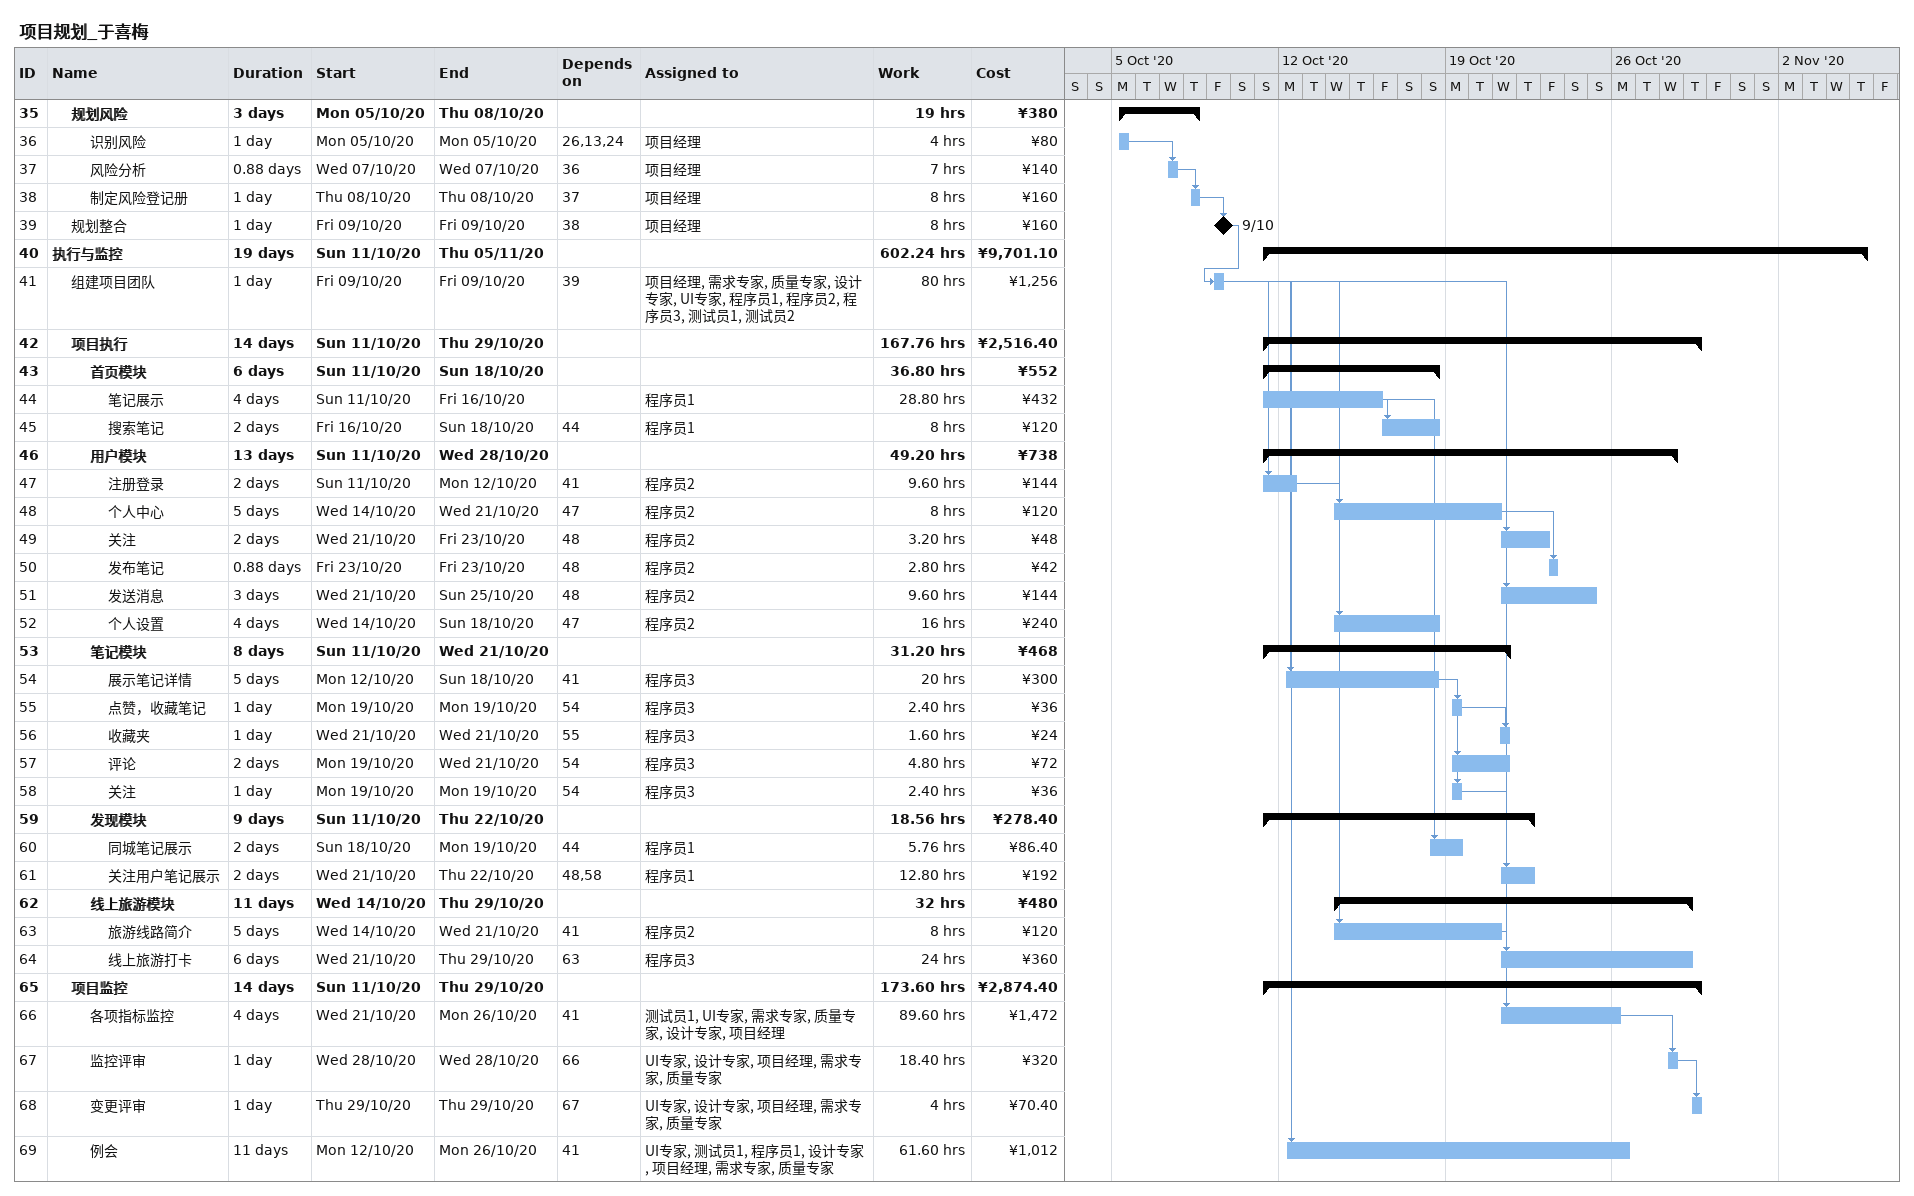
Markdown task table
项目规划_于喜梅

| ID | Level | Task | Duration | Start | Finish | Predecessors | Resources | Work (h) | Cost (¥) |
|---|---|---|---|---|---|---|---|---|---|
| 35 | 2 | **规划风险** | 3d | 2020-10-05 | 2020-10-08 |  |  | 19 | 380 |
| 36 | 3 | 识别风险 | 1d | 2020-10-05 | 2020-10-05 | 26, 13, 24 | 项目经理 | 4 | 80 |
| 37 | 3 | 风险分析 | 0.88d | 2020-10-07 | 2020-10-07 | 36 | 项目经理 | 7 | 140 |
| 38 | 3 | 制定风险登记册 | 1d | 2020-10-08 | 2020-10-08 | 37 | 项目经理 | 8 | 160 |
| 39 | 2 | 规划整合 | 1d | 2020-10-09 | 2020-10-09 | 38 | 项目经理 | 8 | 160 |
| 40 | 1 | **执行与监控** | 19d | 2020-10-11 | 2020-11-05 |  |  | 602.24 | 9701.10 |
| 41 | 2 | 组建项目团队 | 1d | 2020-10-09 | 2020-10-09 | 39 | 项目经理, 需求专家, 质量专家, 设计专家, UI专家, 程序员1, 程序员2, 程序员3, 测试员1, 测试员2 | 80 | 1256 |
| 42 | 2 | **项目执行** | 14d | 2020-10-11 | 2020-10-29 |  |  | 167.76 | 2516.40 |
| 43 | 3 | **首页模块** | 6d | 2020-10-11 | 2020-10-18 |  |  | 36.80 | 552 |
| 44 | 4 | 笔记展示 | 4d | 2020-10-11 | 2020-10-16 |  | 程序员1 | 28.80 | 432 |
| 45 | 4 | 搜索笔记 | 2d | 2020-10-16 | 2020-10-18 | 44 | 程序员1 | 8 | 120 |
| 46 | 3 | **用户模块** | 13d | 2020-10-11 | 2020-10-28 |  |  | 49.20 | 738 |
| 47 | 4 | 注册登录 | 2d | 2020-10-11 | 2020-10-12 | 41 | 程序员2 | 9.60 | 144 |
| 48 | 4 | 个人中心 | 5d | 2020-10-14 | 2020-10-21 | 47 | 程序员2 | 8 | 120 |
| 49 | 4 | 关注 | 2d | 2020-10-21 | 2020-10-23 | 48 | 程序员2 | 3.20 | 48 |
| 50 | 4 | 发布笔记 | 0.88d | 2020-10-23 | 2020-10-23 | 48 | 程序员2 | 2.80 | 42 |
| 51 | 4 | 发送消息 | 3d | 2020-10-21 | 2020-10-25 | 48 | 程序员2 | 9.60 | 144 |
| 52 | 4 | 个人设置 | 4d | 2020-10-14 | 2020-10-18 | 47 | 程序员2 | 16 | 240 |
| 53 | 3 | **笔记模块** | 8d | 2020-10-11 | 2020-10-21 |  |  | 31.20 | 468 |
| 54 | 4 | 展示笔记详情 | 5d | 2020-10-12 | 2020-10-18 | 41 | 程序员3 | 20 | 300 |
| 55 | 4 | 点赞，收藏笔记 | 1d | 2020-10-19 | 2020-10-19 | 54 | 程序员3 | 2.40 | 36 |
| 56 | 4 | 收藏夹 | 1d | 2020-10-21 | 2020-10-21 | 55 | 程序员3 | 1.60 | 24 |
| 57 | 4 | 评论 | 2d | 2020-10-19 | 2020-10-21 | 54 | 程序员3 | 4.80 | 72 |
| 58 | 4 | 关注 | 1d | 2020-10-19 | 2020-10-19 | 54 | 程序员3 | 2.40 | 36 |
| 59 | 3 | **发现模块** | 9d | 2020-10-11 | 2020-10-22 |  |  | 18.56 | 278.40 |
| 60 | 4 | 同城笔记展示 | 2d | 2020-10-18 | 2020-10-19 | 44 | 程序员1 | 5.76 | 86.40 |
| 61 | 4 | 关注用户笔记展示 | 2d | 2020-10-21 | 2020-10-22 | 48, 58 | 程序员1 | 12.80 | 192 |
| 62 | 3 | **线上旅游模块** | 11d | 2020-10-14 | 2020-10-29 |  |  | 32 | 480 |
| 63 | 4 | 旅游线路简介 | 5d | 2020-10-14 | 2020-10-21 | 41 | 程序员2 | 8 | 120 |
| 64 | 4 | 线上旅游打卡 | 6d | 2020-10-21 | 2020-10-29 | 63 | 程序员3 | 24 | 360 |
| 65 | 2 | **项目监控** | 14d | 2020-10-11 | 2020-10-29 |  |  | 173.60 | 2874.40 |
| 66 | 3 | 各项指标监控 | 4d | 2020-10-21 | 2020-10-26 | 41 | 测试员1, UI专家, 需求专家, 质量专家, 设计专家, 项目经理 | 89.60 | 1472 |
| 67 | 3 | 监控评审 | 1d | 2020-10-28 | 2020-10-28 | 66 | UI专家, 设计专家, 项目经理, 需求专家, 质量专家 | 18.40 | 320 |
| 68 | 3 | 变更评审 | 1d | 2020-10-29 | 2020-10-29 | 67 | UI专家, 设计专家, 项目经理, 需求专家, 质量专家 | 4 | 70.40 |
| 69 | 3 | 例会 | 11d | 2020-10-12 | 2020-10-26 | 41 | UI专家, 测试员1, 程序员1, 设计专家, 项目经理, 需求专家, 质量专家 | 61.60 | 1012 |
